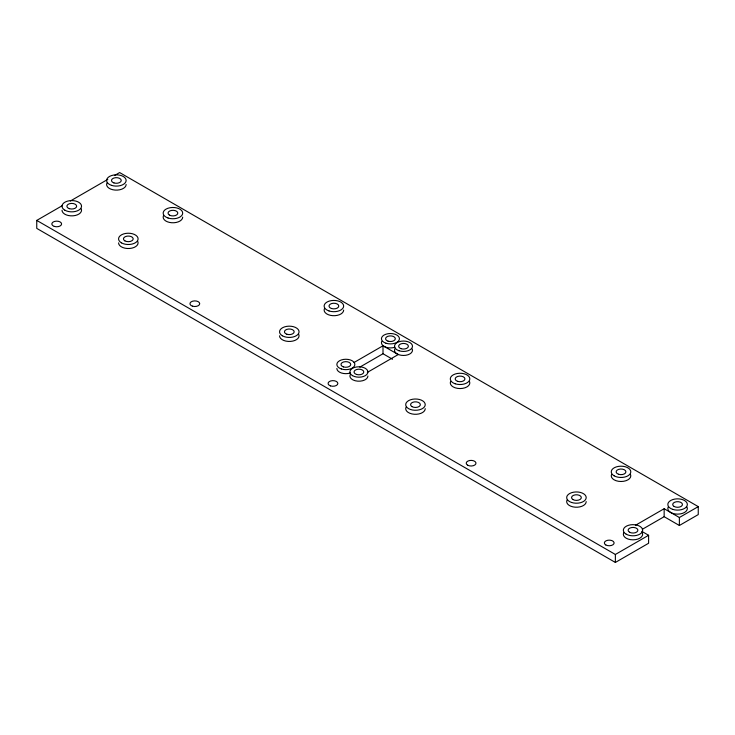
<?xml version="1.0" encoding="UTF-8"?>
<svg xmlns="http://www.w3.org/2000/svg" width="735" height="735" viewBox="0 0 735 735"><rect width="100%" height="100%" fill="white"/><g stroke="black" fill="none" stroke-linecap="round" stroke-linejoin="round"><path stroke-width="1.1" d="M641.83 531.377L648.601 535.282L648.601 543.257L615.37 562.44L36.75 228.383L36.75 220.408L62.401 205.598M70.294 201.041L107.788 179.395M114.697 175.408L119.63 172.56L698.25 506.617L698.25 514.592L679.379 525.488L664.155 516.696L642.307 529.31M354.031 362.502L382.999 345.772L398.223 354.564L367.325 372.406M359.819 367.132L382.999 353.746L392.518 359.24M635.362 525.35L664.155 508.721L679.379 517.513L698.25 506.617M36.75 220.408L615.37 554.466L648.601 535.282M679.379 517.513L679.379 525.488M664.155 508.721L664.155 516.696M615.37 554.466L615.37 562.44M382.999 345.772L382.999 353.746M425.234 408.66A9.766 5.641 0 0 1 414.191 414.255A9.766 5.641 0 0 1 406.032 407.199M367.904 376.008A8.995 5.191 0 0 1 357.734 381.162A8.995 5.191 0 0 1 350.218 374.666M343.658 310.078A9.766 5.641 0 0 1 332.615 315.664A9.766 5.641 0 0 1 324.457 308.617M298.732 334.361A9.766 5.641 0 0 1 290.573 341.408A9.766 5.641 0 0 1 279.53 335.821M469.49 381.456A9.766 5.641 0 0 1 460.055 388.558A9.766 5.641 0 0 1 450.619 381.456M394.952 347.223A8.995 5.191 0 0 1 384.975 346.846A8.995 5.191 0 0 1 381.759 341.38M412.188 348.923A8.995 5.191 0 0 1 403.497 355.455A8.995 5.191 0 0 1 394.805 348.923M350.356 372.976A8.995 5.191 0 0 1 336.86 368.474M137.767 241.429A9.766 5.641 0 0 1 129.608 248.476A9.766 5.641 0 0 1 118.565 242.881M182.693 217.137A9.766 5.641 0 0 1 171.65 222.733A9.766 5.641 0 0 1 163.492 215.677M81.208 208.777A9.766 5.641 0 0 1 73.05 215.824A9.766 5.641 0 0 1 62.006 210.228M630.465 474.387A9.766 5.641 0 0 1 621.029 481.489A9.766 5.641 0 0 1 611.593 474.387M687.023 507.049A9.766 5.641 0 0 1 677.587 514.142A9.766 5.641 0 0 1 668.152 507.049M586.199 501.601A9.766 5.641 0 0 1 575.156 507.187A9.766 5.641 0 0 1 566.997 500.14M126.135 184.485A9.766 5.641 0 0 1 115.092 190.08A9.766 5.641 0 0 1 106.933 183.024M642.326 532.811A9.656 5.577 0 0 1 632.991 539.83A9.656 5.577 0 0 1 623.666 532.811M330.529 385.893A4.888 2.821 0 0 0 337.852 383.45A4.888 2.821 0 0 0 330.529 381.006A4.888 2.821 0 0 0 330.529 385.893M605.778 544.938A4.888 2.821 0 0 0 613.945 543.679A4.888 2.821 0 0 0 607.964 540.225A4.888 2.821 0 0 0 605.778 544.938M54.271 226.398A4.888 2.821 0 0 0 61.593 223.954A4.888 2.821 0 0 0 54.271 221.511A4.888 2.821 0 0 0 54.271 226.398M192.395 306.146A4.888 2.821 0 0 0 199.718 303.702A4.888 2.821 0 0 0 192.395 301.258A4.888 2.821 0 0 0 192.395 306.146M467.644 465.191A4.888 2.821 0 0 0 475.811 463.932A4.888 2.821 0 0 0 469.83 460.477A4.888 2.821 0 0 0 467.644 465.191M329.004 310.942A9.766 5.641 0 0 0 343.658 306.054A9.766 5.641 0 0 0 329.004 301.175A9.766 5.641 0 0 0 329.004 310.942M286.861 334.241A4.888 2.821 0 0 0 294.184 331.797A4.888 2.821 0 0 0 286.861 329.363A4.888 2.821 0 0 0 286.861 334.241M282.396 335.785A9.766 5.641 0 0 0 298.732 333.258A9.766 5.641 0 0 0 286.769 326.358A9.766 5.641 0 0 0 282.396 335.785M341.352 368.952A8.995 5.191 0 0 0 354.858 364.459A8.995 5.191 0 0 0 341.352 359.957A8.995 5.191 0 0 0 341.352 368.952M331.448 308.498A4.888 2.821 0 0 0 338.78 306.054A4.888 2.821 0 0 0 331.448 303.61A4.888 2.821 0 0 0 331.448 308.498M412.013 406.639A4.888 2.821 0 0 0 420.181 405.371A4.888 2.821 0 0 0 414.2 401.916A4.888 2.821 0 0 0 412.013 406.639M401.062 348.684A4.888 2.821 0 0 0 408.384 346.24A4.888 2.821 0 0 0 401.062 343.805A4.888 2.821 0 0 0 401.062 348.684M356.466 374.427A4.888 2.821 0 0 0 363.788 371.993A4.888 2.821 0 0 0 356.466 369.549A4.888 2.821 0 0 0 356.466 374.427M343.41 366.894A4.888 2.821 0 0 0 350.742 364.459A4.888 2.821 0 0 0 343.41 362.015A4.888 2.821 0 0 0 343.41 366.894M399.004 350.742A8.995 5.191 0 0 0 412.5 346.24A8.995 5.191 0 0 0 399.004 341.747A8.995 5.191 0 0 0 399.004 350.742M385.948 343.208A8.995 5.191 0 0 0 399.445 338.706A8.995 5.191 0 0 0 385.948 334.214A8.995 5.191 0 0 0 385.948 343.208M388.006 341.15A4.888 2.821 0 0 0 395.329 338.706A4.888 2.821 0 0 0 388.006 336.262A4.888 2.821 0 0 0 388.006 341.15M457.62 381.336A4.888 2.821 0 0 0 464.943 378.892A4.888 2.821 0 0 0 457.62 376.458A4.888 2.821 0 0 0 457.62 381.336M455.176 383.78A9.766 5.641 0 0 0 469.821 378.892A9.766 5.641 0 0 0 455.176 374.014A9.766 5.641 0 0 0 455.176 383.78M410.58 409.524A9.766 5.641 0 0 0 425.234 404.645A9.766 5.641 0 0 0 410.58 399.757A9.766 5.641 0 0 0 410.58 409.524M352.543 375.668A8.995 5.191 0 0 0 367.601 373.334A8.995 5.191 0 0 0 356.576 366.967A8.995 5.191 0 0 0 352.543 375.668M121.422 242.853A9.766 5.641 0 0 0 137.767 240.327A9.766 5.641 0 0 0 125.804 233.418A9.766 5.641 0 0 0 121.422 242.853M124.876 240.86A4.888 2.821 0 0 0 133.044 239.592A4.888 2.821 0 0 0 127.063 236.146A4.888 2.821 0 0 0 124.876 240.86M169.473 215.116A4.888 2.821 0 0 0 177.64 213.848A4.888 2.821 0 0 0 171.659 210.394A4.888 2.821 0 0 0 169.473 215.116M168.039 218.001A9.766 5.641 0 0 0 182.693 213.122A9.766 5.641 0 0 0 168.039 208.235A9.766 5.641 0 0 0 168.039 218.001M64.864 210.201A9.766 5.641 0 0 0 81.208 207.674A9.766 5.641 0 0 0 69.246 200.765A9.766 5.641 0 0 0 64.864 210.201M69.329 208.657A4.888 2.821 0 0 0 76.651 206.213A4.888 2.821 0 0 0 69.329 203.77A4.888 2.821 0 0 0 69.329 208.657M572.978 499.57A4.888 2.821 0 0 0 581.155 498.312A4.888 2.821 0 0 0 575.174 494.857A4.888 2.821 0 0 0 572.978 499.57M614.12 475.821A9.766 5.641 0 0 0 630.465 473.294A9.766 5.641 0 0 0 618.503 466.385A9.766 5.641 0 0 0 614.12 475.821M674.133 506.479A4.888 2.821 0 0 0 682.3 505.211A4.888 2.821 0 0 0 676.319 501.766A4.888 2.821 0 0 0 674.133 506.479M618.585 474.277A4.888 2.821 0 0 0 625.908 471.833A4.888 2.821 0 0 0 618.585 469.389A4.888 2.821 0 0 0 618.585 474.277M571.554 502.464A9.766 5.641 0 0 0 586.199 497.577A9.766 5.641 0 0 0 571.554 492.698A9.766 5.641 0 0 0 571.554 502.464M672.7 509.364A9.766 5.641 0 0 0 687.354 504.486A9.766 5.641 0 0 0 672.7 499.598A9.766 5.641 0 0 0 672.7 509.364M113.925 182.914A4.888 2.821 0 0 0 121.247 180.47A4.888 2.821 0 0 0 113.925 178.026A4.888 2.821 0 0 0 113.925 182.914M111.481 185.349A9.766 5.641 0 0 0 126.135 180.47A9.766 5.641 0 0 0 111.481 175.582A9.766 5.641 0 0 0 111.481 185.349M629.537 532.223A4.888 2.821 0 0 0 637.714 530.964A4.888 2.821 0 0 0 631.723 527.509A4.888 2.821 0 0 0 629.537 532.223M626.165 534.17A9.656 5.577 0 0 0 642.326 531.671A9.656 5.577 0 0 0 630.492 524.845A9.656 5.577 0 0 0 626.165 534.17"/></g></svg>
